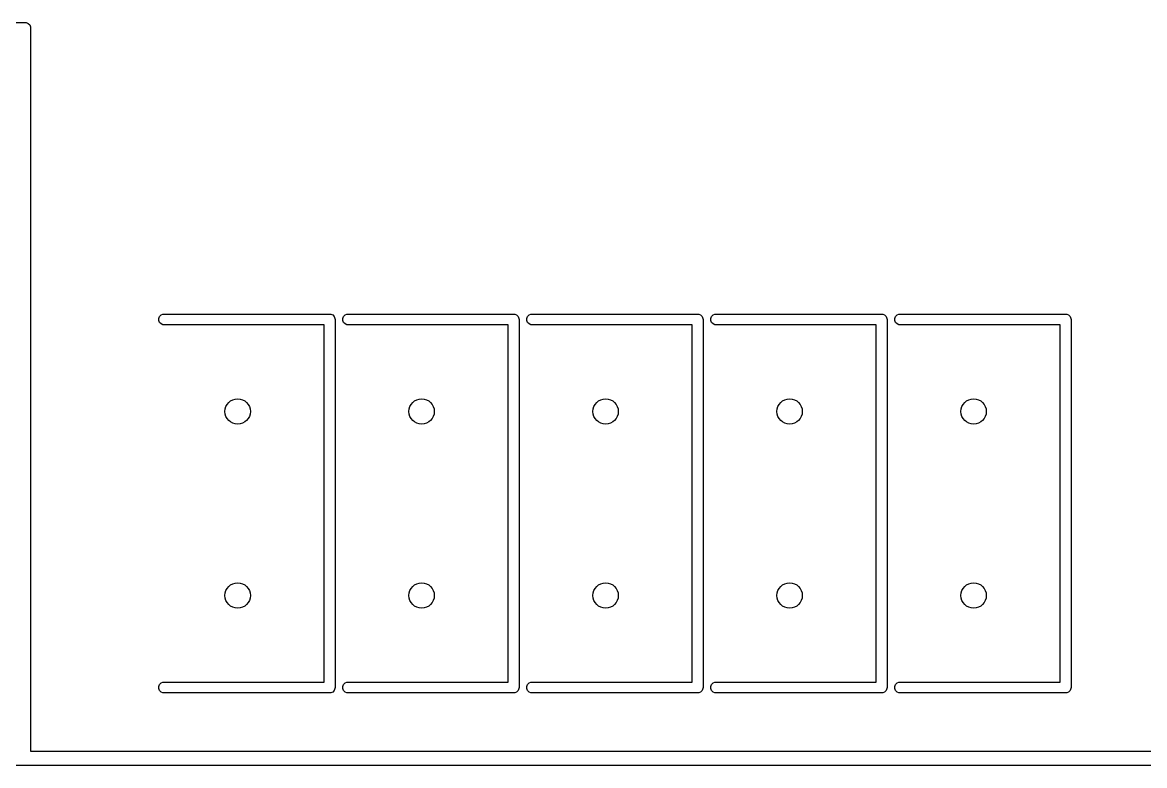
# Model space of a CAD drawing. Extents: x 0.27 to 3.33, y 0.21 to 2.59.
# Drawn here: x 1.443 to 2.053, y 2.188 to 2.591 of the extents above; entities that cross this region are included whole.
import ezdxf

# ---------------------------------------------------------------- set-up
doc = ezdxf.new("R2010")
doc.units = 0
doc.header["$MEASUREMENT"] = 0
doc.layers.add('BLACK', color=7, linetype='CONTINUOUS')

msp = doc.modelspace()

# ---------------------------------------------------------------- linework, layer by layer
at = {"layer": 'BLACK', "linetype": 'CONTINUOUS'}
for p, q in [((1.09018, 2.59138), (1.44451, 2.59138)), ((1.44451, 2.59138), (1.44504, 2.59133)), ((1.44504, 2.59133), (1.44508, 2.59133)), ((1.44508, 2.59133), (1.44615, 2.59088)), ((1.44615, 2.59088), (1.44696, 2.59007)), ((1.44696, 2.59007), (1.4474, 2.58901)), ((1.4474, 2.58901), (1.44746, 2.58843)), ((1.44746, 2.58843), (1.44746, 2.39157)), ((1.5171, 2.43058), (1.51754, 2.43164)), ((1.5171, 2.42942), (1.5171, 2.43058)), ((1.51754, 2.42836), (1.5171, 2.42942)), ((1.51754, 2.43164), (1.51836, 2.43246)), ((1.51836, 2.42754), (1.51754, 2.42836)), ((1.51836, 2.43246), (1.51942, 2.4329)), ((1.51942, 2.4271), (1.51836, 2.42754)), ((1.51942, 2.4329), (1.52, 2.43295)), ((1.52, 2.43295), (1.61, 2.43295)), ((1.61, 2.43295), (1.61058, 2.4329)), ((1.61058, 2.4329), (1.61164, 2.43246)), ((1.61164, 2.43246), (1.61246, 2.43164)), ((1.61246, 2.43164), (1.6129, 2.43058)), ((1.6129, 2.43058), (1.61295, 2.43)), ((1.61295, 2.43), (1.61295, 2.23)), ((1.6171, 2.43058), (1.61754, 2.43164)), ((1.6171, 2.42942), (1.6171, 2.43058)), ((1.61754, 2.42836), (1.6171, 2.42942)), ((1.61754, 2.43164), (1.61836, 2.43246)), ((1.61836, 2.42754), (1.61754, 2.42836)), ((1.61836, 2.43246), (1.61942, 2.4329)), ((1.61942, 2.4271), (1.61836, 2.42754)), ((1.61942, 2.4329), (1.62, 2.43295)), ((1.62, 2.43295), (1.71, 2.43295)), ((1.71, 2.43295), (1.71058, 2.4329)), ((1.71058, 2.4329), (1.71164, 2.43246)), ((1.71164, 2.43246), (1.71246, 2.43164)), ((1.71246, 2.43164), (1.7129, 2.43058)), ((1.7129, 2.43058), (1.71295, 2.43)), ((1.71295, 2.43), (1.71295, 2.23)), ((1.7171, 2.43058), (1.71754, 2.43164)), ((1.7171, 2.42942), (1.7171, 2.43058)), ((1.71754, 2.42836), (1.7171, 2.42942)), ((1.71754, 2.43164), (1.71836, 2.43246)), ((1.71836, 2.42754), (1.71754, 2.42836)), ((1.71836, 2.43246), (1.71942, 2.4329)), ((1.71942, 2.4271), (1.71836, 2.42754)), ((1.71942, 2.4329), (1.72, 2.43295)), ((1.72, 2.43295), (1.81, 2.43295)), ((1.81, 2.43295), (1.81058, 2.4329)), ((1.81058, 2.4329), (1.81164, 2.43246)), ((1.81164, 2.43246), (1.81246, 2.43164)), ((1.81246, 2.43164), (1.8129, 2.43058)), ((1.8129, 2.43058), (1.81295, 2.43)), ((1.81295, 2.43), (1.81295, 2.23)), ((1.8171, 2.43058), (1.81754, 2.43164)), ((1.8171, 2.42942), (1.8171, 2.43058)), ((1.81754, 2.42836), (1.8171, 2.42942)), ((1.81754, 2.43164), (1.81836, 2.43246)), ((1.81836, 2.42754), (1.81754, 2.42836)), ((1.81836, 2.43246), (1.81942, 2.4329)), ((1.81942, 2.4271), (1.81836, 2.42754)), ((1.81942, 2.4329), (1.82, 2.43295)), ((1.82, 2.43295), (1.91, 2.43295)), ((1.91, 2.43295), (1.91058, 2.4329)), ((1.91058, 2.4329), (1.91164, 2.43246)), ((1.91164, 2.43246), (1.91246, 2.43164)), ((1.91246, 2.43164), (1.9129, 2.43058)), ((1.9129, 2.43058), (1.91295, 2.43)), ((1.91295, 2.43), (1.91295, 2.23)), ((1.9171, 2.43058), (1.91754, 2.43164)), ((1.9171, 2.42942), (1.9171, 2.43058)), ((1.91754, 2.42836), (1.9171, 2.42942)), ((1.91754, 2.43164), (1.91836, 2.43246)), ((1.91836, 2.42754), (1.91754, 2.42836)), ((1.91836, 2.43246), (1.91942, 2.4329)), ((1.91942, 2.4271), (1.91836, 2.42754)), ((1.91942, 2.4329), (1.92, 2.43295)), ((1.92, 2.43295), (2.01, 2.43295)), ((2.01, 2.43295), (2.01058, 2.4329)), ((2.01058, 2.4329), (2.01164, 2.43246)), ((2.01164, 2.43246), (2.01246, 2.43164)), ((2.01246, 2.43164), (2.0129, 2.43058)), ((2.0129, 2.43058), (2.01295, 2.43)), ((2.01295, 2.43), (2.01295, 2.23)), ((1.52, 2.42705), (1.51942, 2.4271)), ((1.60705, 2.42705), (1.52, 2.42705)), ((1.60705, 2.23295), (1.60705, 2.42705)), ((1.62, 2.42705), (1.61942, 2.4271)), ((1.70705, 2.42705), (1.62, 2.42705)), ((1.70705, 2.23295), (1.70705, 2.42705)), ((1.72, 2.42705), (1.71942, 2.4271)), ((1.80705, 2.42705), (1.72, 2.42705)), ((1.80705, 2.23295), (1.80705, 2.42705)), ((1.82, 2.42705), (1.81942, 2.4271)), ((1.90705, 2.42705), (1.82, 2.42705)), ((1.90705, 2.23295), (1.90705, 2.42705)), ((1.92, 2.42705), (1.91942, 2.4271)), ((2.00705, 2.42705), (1.92, 2.42705)), ((2.00705, 2.23295), (2.00705, 2.42705)), ((1.44746, 2.39157), (1.44745, 2.3915)), ((1.44745, 2.3915), (1.44746, 2.39143)), ((1.44746, 2.39143), (1.44746, 2.19547)), ((1.51754, 2.23164), (1.51836, 2.23246)), ((1.51836, 2.23246), (1.51942, 2.2329)), ((1.51942, 2.2329), (1.52, 2.23295)), ((1.52, 2.23295), (1.60705, 2.23295)), ((1.61754, 2.23164), (1.61836, 2.23246)), ((1.61836, 2.23246), (1.61942, 2.2329)), ((1.61942, 2.2329), (1.62, 2.23295)), ((1.62, 2.23295), (1.70705, 2.23295)), ((1.71754, 2.23164), (1.71836, 2.23246)), ((1.71836, 2.23246), (1.71942, 2.2329)), ((1.71942, 2.2329), (1.72, 2.23295)), ((1.72, 2.23295), (1.80705, 2.23295)), ((1.81754, 2.23164), (1.81836, 2.23246)), ((1.81836, 2.23246), (1.81942, 2.2329)), ((1.81942, 2.2329), (1.82, 2.23295)), ((1.82, 2.23295), (1.90705, 2.23295)), ((1.91754, 2.23164), (1.91836, 2.23246)), ((1.91836, 2.23246), (1.91942, 2.2329)), ((1.91942, 2.2329), (1.92, 2.23295)), ((1.92, 2.23295), (2.00705, 2.23295)), ((1.5171, 2.23058), (1.51754, 2.23164)), ((1.5171, 2.22942), (1.5171, 2.23058)), ((1.51754, 2.22836), (1.5171, 2.22942)), ((1.51836, 2.22754), (1.51754, 2.22836)), ((1.51942, 2.2271), (1.51836, 2.22754)), ((1.52, 2.22705), (1.51942, 2.2271)), ((1.61, 2.22705), (1.52, 2.22705)), ((1.61058, 2.2271), (1.61, 2.22705)), ((1.61164, 2.22754), (1.61058, 2.2271)), ((1.61246, 2.22836), (1.61164, 2.22754)), ((1.6129, 2.22942), (1.61246, 2.22836)), ((1.61295, 2.23), (1.6129, 2.22942)), ((1.6171, 2.23058), (1.61754, 2.23164)), ((1.6171, 2.22942), (1.6171, 2.23058)), ((1.61754, 2.22836), (1.6171, 2.22942)), ((1.61836, 2.22754), (1.61754, 2.22836)), ((1.61942, 2.2271), (1.61836, 2.22754)), ((1.62, 2.22705), (1.61942, 2.2271)), ((1.71, 2.22705), (1.62, 2.22705)), ((1.71058, 2.2271), (1.71, 2.22705)), ((1.71164, 2.22754), (1.71058, 2.2271)), ((1.71246, 2.22836), (1.71164, 2.22754)), ((1.7129, 2.22942), (1.71246, 2.22836)), ((1.71295, 2.23), (1.7129, 2.22942)), ((1.7171, 2.23058), (1.71754, 2.23164)), ((1.7171, 2.22942), (1.7171, 2.23058)), ((1.71754, 2.22836), (1.7171, 2.22942)), ((1.71836, 2.22754), (1.71754, 2.22836)), ((1.71942, 2.2271), (1.71836, 2.22754)), ((1.72, 2.22705), (1.71942, 2.2271)), ((1.81, 2.22705), (1.72, 2.22705)), ((1.81058, 2.2271), (1.81, 2.22705)), ((1.81164, 2.22754), (1.81058, 2.2271)), ((1.81246, 2.22836), (1.81164, 2.22754)), ((1.8129, 2.22942), (1.81246, 2.22836)), ((1.81295, 2.23), (1.8129, 2.22942)), ((1.8171, 2.23058), (1.81754, 2.23164)), ((1.8171, 2.22942), (1.8171, 2.23058)), ((1.81754, 2.22836), (1.8171, 2.22942)), ((1.81836, 2.22754), (1.81754, 2.22836)), ((1.81942, 2.2271), (1.81836, 2.22754)), ((1.82, 2.22705), (1.81942, 2.2271)), ((1.91, 2.22705), (1.82, 2.22705)), ((1.91058, 2.2271), (1.91, 2.22705)), ((1.91164, 2.22754), (1.91058, 2.2271)), ((1.91246, 2.22836), (1.91164, 2.22754)), ((1.9129, 2.22942), (1.91246, 2.22836)), ((1.91295, 2.23), (1.9129, 2.22942)), ((1.9171, 2.23058), (1.91754, 2.23164)), ((1.9171, 2.22942), (1.9171, 2.23058)), ((1.91754, 2.22836), (1.9171, 2.22942)), ((1.91836, 2.22754), (1.91754, 2.22836)), ((1.91942, 2.2271), (1.91836, 2.22754)), ((1.92, 2.22705), (1.91942, 2.2271)), ((2.01, 2.22705), (1.92, 2.22705)), ((2.01058, 2.2271), (2.01, 2.22705)), ((2.01164, 2.22754), (2.01058, 2.2271)), ((2.01246, 2.22836), (2.01164, 2.22754)), ((2.0129, 2.22942), (2.01246, 2.22836)), ((2.01295, 2.23), (2.0129, 2.22942)), ((1.44746, 2.19547), (3.32953, 2.19547)), ((3.32559, 2.1876), (0.27441, 2.1876))]:
    msp.add_line(p, q, dxfattribs=at)
at = {"layer": 'BLACK'}
for centre in [(1.56, 2.38), (1.66, 2.38), (1.76, 2.38), (1.86, 2.38), (1.96, 2.38), (1.56, 2.28), (1.66, 2.28), (1.76, 2.28), (1.86, 2.28), (1.96, 2.28)]:
    msp.add_circle(centre, 0.00689, dxfattribs=at)

doc.saveas('drawing.dxf')
